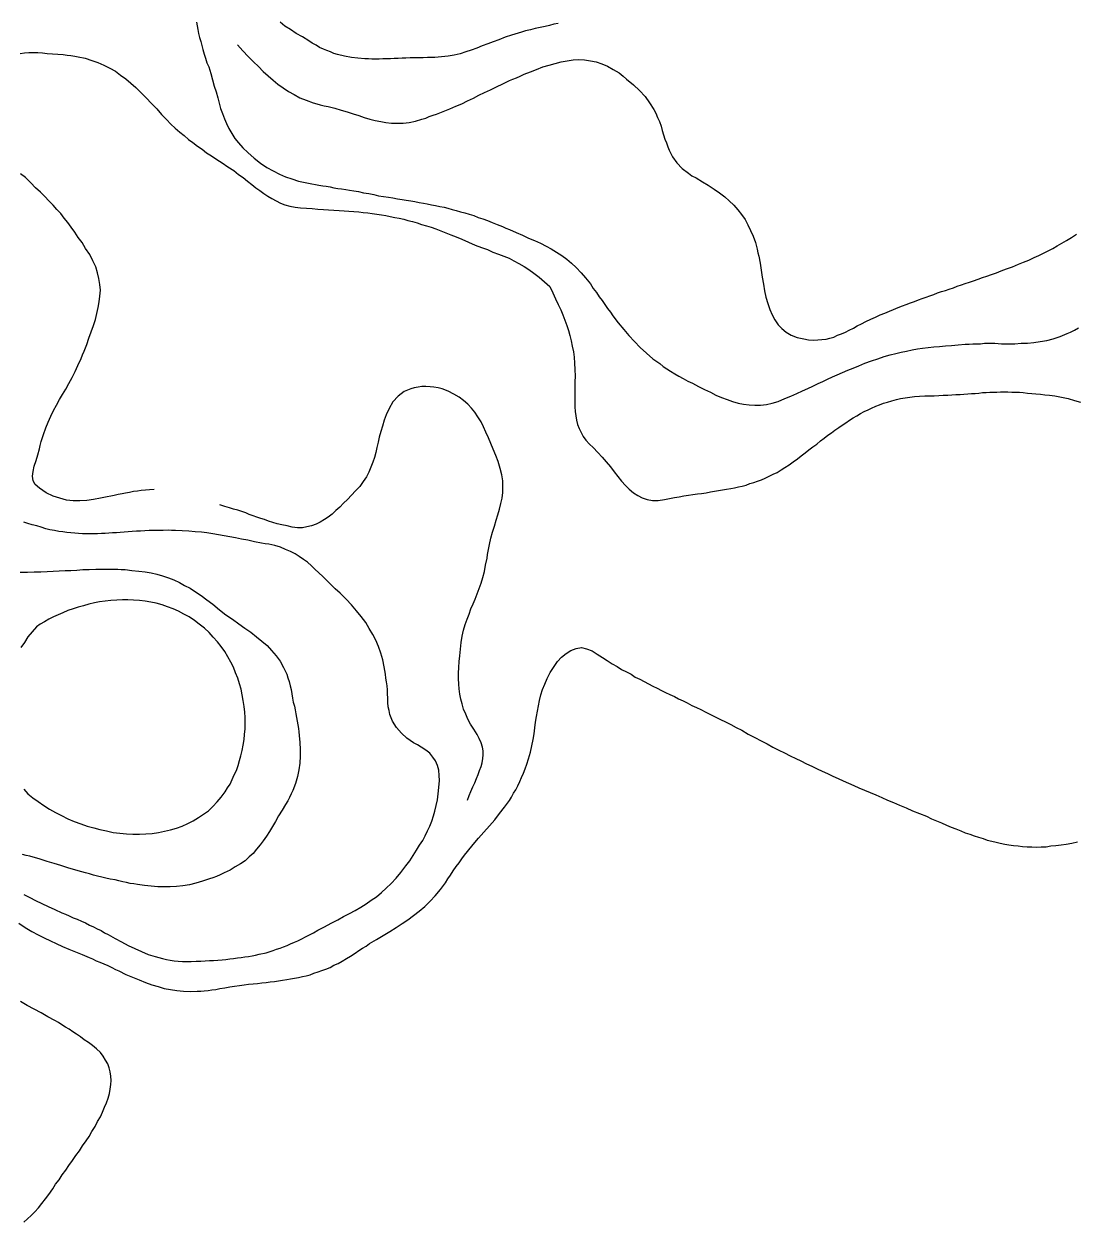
# Model space of a CAD drawing. Header units: inches. Extents: x 401374 to 405300, y 6332180 to 6336621.
# Drawn here: x 403478.2 to 403778.8, y 6335102.8 to 6335445.3 of the extents above; entities that cross this region are included whole.
import ezdxf

# ---------------------------------------------------------------- set-up
doc = ezdxf.new("R2010")
doc.units = ezdxf.units.IN
doc.header["$MEASUREMENT"] = 0

msp = doc.modelspace()

# ---------------------------------------------------------------- linework, layer by layer
for points in [[(403527.5, 6335445.8), (403527.7, 6335444.8), (403527.9, 6335443.7), (403528.1, 6335442.6), (403528.4, 6335441.4), (403528.7, 6335440.3), (403529, 6335439.1), (403529.3, 6335438), (403529.7, 6335436.7), (403530.1, 6335435.5), (403530.5, 6335434.2), (403531, 6335433), (403531.6, 6335431.1), (403532.1, 6335429.3), (403532.6, 6335427.5), (403533.1, 6335425.9), (403533.6, 6335424.2), (403534, 6335422.7), (403534.4, 6335421.1), (403534.9, 6335419.7), (403535.5, 6335418.2), (403536.1, 6335416.8), (403536.8, 6335415.4), (403537.6, 6335414), (403538.5, 6335412.6), (403539.5, 6335411.3), (403540.8, 6335409.9), (403542.2, 6335408.6), (403544, 6335406.9), (403545.8, 6335405.5), (403547.6, 6335404.3), (403549.4, 6335403.3), (403551.2, 6335402.4), (403553, 6335401.6), (403554.8, 6335401), (403556.7, 6335400.4), (403558.6, 6335400), (403560.5, 6335399.6), (403561.5, 6335399.4), (403562.5, 6335399.2), (403563.6, 6335399), (403564.6, 6335398.9), (403565.7, 6335398.7), (403566.8, 6335398.5), (403567.9, 6335398.3), (403569, 6335398.2), (403570.2, 6335398), (403571.3, 6335397.8), (403572.5, 6335397.6), (403573.8, 6335397.4), (403575.3, 6335397), (403576.8, 6335396.8), (403578.2, 6335396.5), (403579.6, 6335396.2), (403581, 6335396), (403582.4, 6335395.8), (403583.7, 6335395.6), (403585, 6335395.3), (403586.3, 6335395.1), (403587.5, 6335394.9), (403588.8, 6335394.7), (403590, 6335394.5), (403591.2, 6335394.3), (403592.4, 6335394.1), (403593.5, 6335393.9), (403594.7, 6335393.6), (403595.9, 6335393.4), (403597.1, 6335393.1), (403598.3, 6335392.9), (403599.4, 6335392.6), (403600.6, 6335392.3), (403601.8, 6335392), (403603, 6335391.6), (403604.3, 6335391.3), (403605.5, 6335390.9), (403606.8, 6335390.5), (403608.1, 6335390), (403609.4, 6335389.6), (403610.7, 6335389.1), (403612.1, 6335388.5), (403613.5, 6335388), (403615, 6335387.4), (403616, 6335386.9), (403617, 6335386.5), (403618.9, 6335385.7), (403620.8, 6335384.9), (403622.5, 6335384.1), (403624.2, 6335383.4), (403625.9, 6335382.6), (403627.5, 6335381.8), (403629, 6335381), (403630.5, 6335380.1), (403632, 6335379.1), (403633.4, 6335378.1), (403634.8, 6335376.9), (403636.1, 6335375.7), (403637.5, 6335374.2), (403638.8, 6335372.7), (403640.2, 6335371), (403641, 6335369.7), (403641.9, 6335368.5), (403642.7, 6335367.3), (403643.5, 6335366.2), (403644.3, 6335365.1), (403645.1, 6335364), (403645.9, 6335362.9), (403646.6, 6335361.9), (403648.1, 6335359.9), (403649.7, 6335358), (403651.2, 6335356.2), (403652.8, 6335354.5), (403654.4, 6335352.8), (403656.2, 6335351.2), (403658, 6335349.6), (403660, 6335348.2), (403661, 6335347.4), (403662, 6335346.7), (403663.1, 6335346), (403664.3, 6335345.3), (403665.5, 6335344.6), (403666.7, 6335343.9), (403668, 6335343.2), (403669.4, 6335342.6), (403671.1, 6335341.7), (403672.8, 6335340.8), (403674.5, 6335340), (403676.1, 6335339.2), (403677.7, 6335338.5), (403679.3, 6335337.9), (403680.8, 6335337.4), (403682.4, 6335336.9), (403684, 6335336.6), (403685.6, 6335336.4), (403687.2, 6335336.3), (403688.8, 6335336.3), (403690.5, 6335336.5), (403692.2, 6335336.9), (403693.9, 6335337.4), (403695.8, 6335338.2), (403697.5, 6335338.9), (403699.2, 6335339.7), (403700.8, 6335340.4), (403702.4, 6335341.1), (403703.8, 6335341.8), (403705.3, 6335342.5), (403706.7, 6335343.1), (403708, 6335343.8), (403709.4, 6335344.4), (403710.8, 6335345), (403712.3, 6335345.7), (403713.8, 6335346.3), (403715.3, 6335346.9), (403717, 6335347.6), (403718.7, 6335348.3), (403720.6, 6335349), (403722.4, 6335349.6), (403724.2, 6335350.2), (403725.9, 6335350.7), (403727.5, 6335351.1), (403729.1, 6335351.5), (403730.6, 6335351.8), (403732.2, 6335352.1), (403733.7, 6335352.4), (403735.2, 6335352.6), (403736.8, 6335352.8), (403738.4, 6335353), (403740, 6335353.1), (403741.7, 6335353.3), (403743.5, 6335353.4), (403745.4, 6335353.6), (403747.4, 6335353.8), (403748.5, 6335353.8), (403749.6, 6335353.9), (403750.7, 6335353.9), (403751.8, 6335353.9), (403752.9, 6335354), (403753.9, 6335354), (403754.9, 6335354), (403755.9, 6335354), (403757.8, 6335353.9), (403759.7, 6335353.9), (403761.6, 6335353.9), (403763.4, 6335354), (403765.2, 6335354), (403767, 6335354.2), (403768.8, 6335354.5), (403770.7, 6335354.8), (403772.5, 6335355.3), (403774.5, 6335356), (403776.5, 6335356.8), (403777.5, 6335357.2), (403778.6, 6335357.8), (403779.8, 6335358.4)], [(403631, 6335445.4), (403629.7, 6335445.2), (403628.5, 6335444.9), (403627.2, 6335444.6), (403625.8, 6335444.3), (403624.4, 6335444), (403623, 6335443.6), (403621.6, 6335443.3), (403620.5, 6335443), (403619.5, 6335442.7), (403617.6, 6335442.1), (403615.8, 6335441.5), (403614, 6335440.8), (403612.4, 6335440.2), (403610.8, 6335439.6), (403609.2, 6335439), (403607.7, 6335438.4), (403606.1, 6335437.8), (403604.5, 6335437.3), (403602.9, 6335436.8), (403601.2, 6335436.4), (403599.5, 6335436.1), (403597.6, 6335435.9), (403595.7, 6335435.7), (403594.6, 6335435.7), (403593.6, 6335435.7), (403592.3, 6335435.6), (403591, 6335435.6), (403589.8, 6335435.6), (403588.6, 6335435.6), (403587.4, 6335435.5), (403586.3, 6335435.5), (403585.2, 6335435.4), (403584, 6335435.4), (403583, 6335435.3), (403581.9, 6335435.3), (403580.8, 6335435.3), (403579.8, 6335435.2), (403578.8, 6335435.2), (403577.7, 6335435.2), (403576.7, 6335435.3), (403575.7, 6335435.3), (403573.7, 6335435.5), (403571.8, 6335435.7), (403569.8, 6335436.1), (403567.8, 6335436.6), (403566.8, 6335436.9), (403565.8, 6335437.3), (403564.8, 6335437.7), (403563.8, 6335438.1), (403562.7, 6335438.6), (403561.7, 6335439.2), (403560.6, 6335439.8), (403559.6, 6335440.5), (403557.8, 6335441.6), (403556, 6335442.6), (403554.4, 6335443.7), (403552.8, 6335444.7), (403551.4, 6335445.8)], [(403539.2, 6335439.3), (403540.8, 6335437.6), (403542.3, 6335436), (403543.8, 6335434.5), (403545.2, 6335433.1), (403546.6, 6335431.7), (403548, 6335430.5), (403549.4, 6335429.2), (403550.8, 6335428.1), (403552.3, 6335427), (403553.8, 6335426), (403555.4, 6335425.1), (403557.1, 6335424.2), (403558.9, 6335423.5), (403560.9, 6335422.8), (403561.9, 6335422.5), (403562.9, 6335422.2), (403564, 6335421.9), (403565.2, 6335421.7), (403567.1, 6335421.2), (403568.9, 6335420.7), (403570.6, 6335420.2), (403572.3, 6335419.6), (403573.9, 6335419.1), (403575.5, 6335418.6), (403577.1, 6335418.1), (403578.6, 6335417.7), (403580.2, 6335417.4), (403581.7, 6335417.1), (403583.3, 6335416.9), (403584.9, 6335416.9), (403586.6, 6335416.9), (403588.3, 6335417.1), (403590.1, 6335417.5), (403592, 6335418.1), (403593.1, 6335418.4), (403594.1, 6335418.8), (403595.2, 6335419.2), (403596.2, 6335419.5), (403598.1, 6335420.3), (403600, 6335421), (403601.7, 6335421.8), (403603.4, 6335422.5), (403605, 6335423.3), (403606.7, 6335424.1), (403608.3, 6335424.9), (403609.9, 6335425.7), (403611.6, 6335426.5), (403613.3, 6335427.3), (403615.1, 6335428.2), (403617, 6335429.1), (403618, 6335429.5), (403619, 6335429.9), (403620.1, 6335430.4), (403621.2, 6335430.9), (403623, 6335431.6), (403624.8, 6335432.3), (403626.6, 6335433), (403628.4, 6335433.5), (403630.1, 6335434), (403631.8, 6335434.5), (403633.5, 6335434.8), (403635.2, 6335435), (403636.9, 6335435.1), (403638.5, 6335435), (403640.2, 6335434.8), (403641.8, 6335434.5), (403643.4, 6335433.9), (403645.1, 6335433.2), (403646.7, 6335432.3), (403648.4, 6335431.3), (403649.5, 6335430.4), (403650.5, 6335429.5), (403652.5, 6335427.9), (403654.2, 6335426.3), (403655.8, 6335424.6), (403657.1, 6335422.8), (403658.3, 6335420.8), (403658.9, 6335419.8), (403659.4, 6335418.6), (403659.9, 6335417.4), (403660.4, 6335416.1), (403660.7, 6335414.8), (403661.1, 6335413.6), (403661.5, 6335412.4), (403661.9, 6335411.3), (403662.3, 6335410.2), (403662.7, 6335409.2), (403663.7, 6335407.3), (403664.9, 6335405.6), (403666.4, 6335404), (403668.2, 6335402.6), (403669.2, 6335401.9), (403670.4, 6335401.3), (403672.2, 6335400.2), (403673.9, 6335399.2), (403675.6, 6335398.1), (403677.1, 6335397), (403678.6, 6335395.9), (403679.9, 6335394.7), (403681.2, 6335393.5), (403682.3, 6335392.2), (403683.4, 6335390.8), (403684.4, 6335389.4), (403685.2, 6335387.9), (403686, 6335386.3), (403686.7, 6335384.6), (403687.4, 6335382.8), (403687.9, 6335380.9), (403688.1, 6335379.9), (403688.4, 6335378.9), (403688.7, 6335376.9), (403689, 6335374.9), (403689.3, 6335372.9), (403689.7, 6335370.9), (403690, 6335369), (403690.4, 6335367.2), (403690.9, 6335365.4), (403691.5, 6335363.7), (403692.2, 6335362.1), (403692.9, 6335360.7), (403693.9, 6335359.3), (403694.9, 6335358.2), (403696.2, 6335357.2), (403697.6, 6335356.3), (403699.3, 6335355.7), (403701.2, 6335355.3), (403702.6, 6335355), (403703.9, 6335354.9), (403705.2, 6335355), (403706.4, 6335355.1), (403707.6, 6335355.2), (403708.7, 6335355.5), (403709.8, 6335355.8), (403710.9, 6335356.3), (403712, 6335356.7), (403713.1, 6335357.2), (403714.2, 6335357.8), (403715.4, 6335358.3), (403716.5, 6335359), (403717.7, 6335359.6), (403719, 6335360.2), (403720.4, 6335360.9), (403721.7, 6335361.5), (403723.1, 6335362.1), (403724.4, 6335362.6), (403725.7, 6335363.2), (403726.9, 6335363.7), (403728.2, 6335364.2), (403729.4, 6335364.7), (403730.5, 6335365.1), (403731.7, 6335365.6), (403732.9, 6335366), (403734, 6335366.4), (403735.1, 6335366.8), (403736.2, 6335367.2), (403737.3, 6335367.6), (403738.4, 6335368), (403739.5, 6335368.4), (403740.6, 6335368.8), (403741.7, 6335369.1), (403742.8, 6335369.5), (403744, 6335369.9), (403745.1, 6335370.3), (403746.3, 6335370.7), (403747.4, 6335371.1), (403748.6, 6335371.5), (403749.8, 6335371.9), (403751.1, 6335372.3), (403752.3, 6335372.8), (403753.6, 6335373.2), (403754.9, 6335373.7), (403756.3, 6335374.2), (403757.7, 6335374.7), (403759.2, 6335375.3), (403760.9, 6335375.9), (403762.6, 6335376.6), (403764.1, 6335377.2), (403765.6, 6335377.8), (403767.1, 6335378.5), (403768.4, 6335379.1), (403769.8, 6335379.8), (403771.1, 6335380.4), (403772.4, 6335381.1), (403773.7, 6335381.9), (403775, 6335382.6), (403776.4, 6335383.4), (403777.8, 6335384.3), (403779.2, 6335385.2)], [(403477.1, 6335436.9), (403478.3, 6335437), (403479.5, 6335437.1), (403480.8, 6335437.1), (403482.1, 6335437.1), (403483.5, 6335437), (403484.8, 6335436.9), (403486.3, 6335436.8), (403487.8, 6335436.7), (403489.4, 6335436.6), (403490.5, 6335436.4), (403491.6, 6335436.3), (403492.7, 6335436.1), (403493.7, 6335435.9), (403495.7, 6335435.5), (403497.6, 6335434.9), (403499.3, 6335434.3), (403501, 6335433.5), (403502.7, 6335432.7), (403504.3, 6335431.8), (403505.8, 6335430.7), (403507.3, 6335429.6), (403508.7, 6335428.4), (403510.2, 6335427.1), (403511.6, 6335425.7), (403513.1, 6335424.2), (403514.6, 6335422.6), (403516.2, 6335421), (403517.5, 6335419.4), (403518.9, 6335418), (403520.2, 6335416.7), (403521.4, 6335415.5), (403522.7, 6335414.4), (403524, 6335413.4), (403525.2, 6335412.3), (403526.5, 6335411.4), (403527.8, 6335410.4), (403529.1, 6335409.5), (403530.4, 6335408.5), (403531.8, 6335407.6), (403533.3, 6335406.6), (403534.8, 6335405.6), (403536.5, 6335404.5), (403538.2, 6335403.4), (403539.5, 6335402.3), (403540.9, 6335401.4), (403542.1, 6335400.4), (403543.3, 6335399.4), (403544.5, 6335398.5), (403545.6, 6335397.7), (403546.8, 6335396.8), (403547.9, 6335396.1), (403549.1, 6335395.4), (403550.3, 6335394.7), (403551.5, 6335394.1), (403552.8, 6335393.6), (403554.2, 6335393.2), (403555.7, 6335392.9), (403557.3, 6335392.7), (403559, 6335392.6), (403560.6, 6335392.5), (403562.2, 6335392.4), (403563.8, 6335392.3), (403565.3, 6335392.2), (403566.8, 6335392.1), (403568.3, 6335392), (403569.7, 6335391.9), (403571.1, 6335391.8), (403572.5, 6335391.7), (403573.9, 6335391.6), (403575.2, 6335391.4), (403576.5, 6335391.3), (403577.8, 6335391.1), (403579.1, 6335390.9), (403580.4, 6335390.7), (403581.7, 6335390.5), (403582.9, 6335390.3), (403584.2, 6335390), (403585.5, 6335389.8), (403586.8, 6335389.5), (403588, 6335389.1), (403589.3, 6335388.8), (403590.6, 6335388.4), (403591.9, 6335388), (403593.3, 6335387.6), (403594.6, 6335387.2), (403596, 6335386.7), (403597.4, 6335386.2), (403598.8, 6335385.6), (403600.3, 6335385), (403601.8, 6335384.4), (403603.4, 6335383.8), (403605.3, 6335382.9), (403607.2, 6335382.1), (403609, 6335381.4), (403610.7, 6335380.8), (403612.3, 6335380.1), (403613.9, 6335379.5), (403615.4, 6335378.9), (403616.9, 6335378.3), (403618.3, 6335377.6), (403619.7, 6335376.8), (403621.2, 6335376), (403622.6, 6335375.1), (403624, 6335374.1), (403625.5, 6335372.9), (403627, 6335371.6), (403628.6, 6335370.2)], [(403515.4, 6335312.2), (403514.1, 6335312.1), (403512.9, 6335312), (403511.7, 6335311.9), (403510.6, 6335311.7), (403509.5, 6335311.6), (403508.3, 6335311.4), (403507.2, 6335311.2), (403506.2, 6335311), (403505.1, 6335310.8), (403504, 6335310.5), (403503, 6335310.3), (403502, 6335310.1), (403501, 6335309.9), (403500, 6335309.7), (403498, 6335309.4), (403496.1, 6335309.1), (403494.1, 6335309), (403492.2, 6335309), (403490.3, 6335309.2), (403488.4, 6335309.7), (403486.5, 6335310.3), (403484.5, 6335311.3), (403482.6, 6335312.6), (403481.4, 6335313.6), (403480.8, 6335314.7), (403480.6, 6335316), (403480.8, 6335317.4), (403481.1, 6335318.9), (403481.6, 6335320.5), (403482.1, 6335322.1), (403482.6, 6335323.8), (403482.8, 6335324.8), (403483.1, 6335325.9), (403483.7, 6335327.9), (403484.4, 6335329.8), (403485.1, 6335331.5), (403485.8, 6335333.2), (403486.6, 6335334.8), (403487.5, 6335336.3), (403488.3, 6335337.9), (403489.2, 6335339.4), (403490.1, 6335340.9), (403491, 6335342.5), (403491.9, 6335344.2), (403492.8, 6335345.9), (403493.6, 6335347.7), (403494.5, 6335349.7), (403494.9, 6335350.7), (403495.4, 6335351.8), (403496.1, 6335353.7), (403496.7, 6335355.5), (403497.4, 6335357.3), (403498, 6335359.1), (403498.6, 6335360.8), (403499, 6335362.5), (403499.4, 6335364.2), (403499.7, 6335365.9), (403499.9, 6335367.5), (403500, 6335369.2), (403499.9, 6335370.8), (403499.6, 6335372.5), (403499.2, 6335374.2), (403498.7, 6335375.9), (403497.9, 6335377.6), (403497, 6335379.4), (403495.8, 6335381.1), (403494.8, 6335382.8), (403493.7, 6335384.3), (403492.7, 6335385.8), (403491.7, 6335387.2), (403490.7, 6335388.5), (403489.7, 6335389.8), (403488.7, 6335391.1), (403487.6, 6335392.3), (403486.5, 6335393.5), (403485.3, 6335394.7), (403484.1, 6335396), (403482.9, 6335397.2), (403481.5, 6335398.5), (403480.1, 6335399.9), (403478.6, 6335401.4), (403477.2, 6335402.5)], [(403628.6, 6335370.2), (403629.4, 6335368.4), (403630.2, 6335366.7), (403631, 6335365.1), (403631.7, 6335363.6), (403632.3, 6335362.1), (403632.9, 6335360.6), (403633.4, 6335359.1), (403633.9, 6335357.7), (403634.3, 6335356.2), (403634.7, 6335354.7), (403635, 6335353.2), (403635.3, 6335351.6), (403635.5, 6335350), (403635.6, 6335348.3), (403635.7, 6335346.5), (403635.8, 6335344.6), (403635.7, 6335343), (403635.7, 6335341.5), (403635.7, 6335340), (403635.7, 6335338.6), (403635.7, 6335337.2), (403635.7, 6335335.8), (403635.8, 6335334.5), (403636, 6335333.3), (403636.2, 6335332), (403636.5, 6335330.8), (403637, 6335329.7), (403637.5, 6335328.5), (403638.1, 6335327.4), (403638.9, 6335326.3), (403639.9, 6335325.2), (403641, 6335324.2), (403642.3, 6335322.8), (403643.5, 6335321.5), (403644.7, 6335320.1), (403645.9, 6335318.7), (403647, 6335317.3), (403648, 6335315.9), (403649.1, 6335314.6), (403650.2, 6335313.4), (403651.3, 6335312.3), (403652.5, 6335311.3), (403653.7, 6335310.5), (403655, 6335309.8), (403656.4, 6335309.4), (403657.9, 6335309.1), (403659.6, 6335309.1), (403661.4, 6335309.4), (403662.8, 6335309.6), (403664.2, 6335309.9), (403665.6, 6335310.1), (403666.9, 6335310.4), (403668.2, 6335310.6), (403669.5, 6335310.8), (403670.8, 6335311), (403672, 6335311.1), (403673.3, 6335311.3), (403674.5, 6335311.5), (403675.7, 6335311.7), (403676.8, 6335311.9), (403678, 6335312.1), (403679.1, 6335312.3), (403680.3, 6335312.5), (403681.4, 6335312.7), (403682.5, 6335313), (403683.6, 6335313.2), (403684.7, 6335313.5), (403685.8, 6335313.9), (403686.9, 6335314.2), (403688, 6335314.6), (403689.1, 6335315), (403690.2, 6335315.5), (403691.3, 6335316), (403692.5, 6335316.6), (403693.6, 6335317.1), (403694.7, 6335317.8), (403695.8, 6335318.5), (403697, 6335319.3), (403698.2, 6335320.1), (403699.4, 6335321), (403700.5, 6335321.8), (403701.6, 6335322.7), (403702.7, 6335323.6), (403703.8, 6335324.4), (403704.9, 6335325.2), (403706, 6335326.1), (403707, 6335326.9), (403708.1, 6335327.7), (403709.1, 6335328.4), (403710.1, 6335329.2), (403711.2, 6335329.9), (403712.2, 6335330.6), (403713.2, 6335331.3), (403714.3, 6335332), (403715.3, 6335332.7), (403716.4, 6335333.3), (403717.4, 6335333.9), (403718.5, 6335334.5), (403719.6, 6335335), (403720.6, 6335335.5), (403721.8, 6335336), (403722.9, 6335336.4), (403724, 6335336.9), (403725.2, 6335337.2), (403726.4, 6335337.6), (403727.7, 6335337.9), (403728.9, 6335338.2), (403730.2, 6335338.4), (403731.5, 6335338.6), (403732.9, 6335338.8), (403734.3, 6335338.9), (403735.8, 6335339), (403737.2, 6335339), (403738.5, 6335339), (403739.8, 6335339.1), (403741.1, 6335339.2), (403742.4, 6335339.2), (403743.6, 6335339.3), (403744.7, 6335339.4), (403745.9, 6335339.4), (403747, 6335339.5), (403748.1, 6335339.6), (403749.2, 6335339.7), (403750.2, 6335339.7), (403751.3, 6335339.8), (403752.3, 6335339.9), (403753.4, 6335339.9), (403754.4, 6335340), (403755.4, 6335340), (403756.4, 6335340), (403757.5, 6335340.1), (403758.5, 6335340.1), (403759.6, 6335340.1), (403760.7, 6335340), (403761.8, 6335340), (403762.9, 6335340), (403764, 6335339.9), (403765.2, 6335339.8), (403766.4, 6335339.7), (403767.6, 6335339.6), (403768.9, 6335339.5), (403770.2, 6335339.3), (403771.5, 6335339.2), (403773, 6335339), (403774.9, 6335338.6), (403776.8, 6335338.2), (403778.6, 6335337.7), (403780.4, 6335337.2)], [(403605, 6335223.4), (403605.5, 6335224.7), (403606, 6335225.9), (403606.5, 6335227.2), (403607.1, 6335228.4), (403607.6, 6335229.6), (403608.1, 6335230.7), (403608.5, 6335231.9), (403608.9, 6335233), (403609.2, 6335234.1), (403609.4, 6335235.3), (403609.5, 6335236.4), (403609.5, 6335237.5), (403609.3, 6335238.6), (403608.9, 6335239.8), (403608.4, 6335241), (403607.8, 6335242.2), (403606.8, 6335243.7), (403605.9, 6335245.1), (403605.1, 6335246.6), (403604.5, 6335248), (403603.9, 6335249.4), (403603.5, 6335250.9), (403603.1, 6335252.3), (403602.8, 6335253.7), (403602.6, 6335255.2), (403602.5, 6335256.6), (403602.4, 6335258.2), (403602.4, 6335259.7), (403602.5, 6335261.3), (403602.6, 6335263), (403602.8, 6335264.7), (403603, 6335266.6), (403603.2, 6335268.5), (403603.5, 6335270.3), (403603.9, 6335272), (403604.4, 6335273.6), (403604.9, 6335275.1), (403605.5, 6335276.6), (403606, 6335278.1), (403606.6, 6335279.5), (403607.2, 6335280.9), (403607.8, 6335282.4), (403608.4, 6335283.9), (403608.9, 6335285.4), (403609.4, 6335287.1), (403609.9, 6335288.8), (403610.2, 6335290.6), (403610.6, 6335292.6), (403610.7, 6335293.6), (403610.9, 6335294.6), (403611.3, 6335296.5), (403611.7, 6335298.3), (403612.2, 6335300), (403612.7, 6335301.7), (403613.2, 6335303.4), (403613.7, 6335305), (403614.2, 6335306.6), (403614.6, 6335308.2), (403614.9, 6335309.7), (403615.1, 6335311.4), (403615.1, 6335313), (403615.1, 6335314.7), (403614.8, 6335316.4), (403614.4, 6335318.2), (403613.8, 6335320.2), (403613.1, 6335321.9), (403612.4, 6335323.7), (403611.7, 6335325.4), (403611, 6335327), (403610.3, 6335328.6), (403609.6, 6335330.1), (403608.9, 6335331.6), (403608, 6335333), (403607.1, 6335334.3), (403606.2, 6335335.5), (403605.1, 6335336.6), (403603.9, 6335337.7), (403602.6, 6335338.6), (403601.1, 6335339.5), (403599.5, 6335340.3), (403597.8, 6335341), (403596.6, 6335341.3), (403595.4, 6335341.5), (403594.3, 6335341.6), (403593.1, 6335341.7), (403592, 6335341.7), (403590.9, 6335341.5), (403589.8, 6335341.3), (403588.8, 6335341), (403586.9, 6335340.2), (403585.2, 6335338.9), (403583.7, 6335337.3), (403582.6, 6335335.4), (403581.8, 6335333.6), (403581.2, 6335332), (403580.7, 6335330.3), (403580.2, 6335328.8), (403579.8, 6335327.2), (403579.5, 6335325.7), (403579.1, 6335324.2), (403578.8, 6335322.8), (403578.4, 6335321.4), (403577.9, 6335320), (403577.4, 6335318.6), (403576.8, 6335317.2), (403576.1, 6335315.8), (403575.2, 6335314.5), (403574.2, 6335313.1), (403573, 6335311.8), (403571.8, 6335310.6), (403570.7, 6335309.4), (403569.6, 6335308.3), (403568.5, 6335307.2), (403567.4, 6335306.2), (403566.3, 6335305.2), (403565.2, 6335304.3), (403564.1, 6335303.6), (403562.9, 6335302.9), (403561.7, 6335302.3), (403560.4, 6335301.8), (403559.1, 6335301.5), (403557.8, 6335301.3), (403556.4, 6335301.3), (403554.9, 6335301.4), (403553.4, 6335301.8), (403551.9, 6335302.1), (403550.6, 6335302.4), (403549.3, 6335302.8), (403548.1, 6335303.2), (403547, 6335303.6), (403545.9, 6335303.9), (403544.8, 6335304.3), (403543.7, 6335304.7), (403542.6, 6335305.1), (403541.6, 6335305.5), (403540.5, 6335305.9), (403539.3, 6335306.3), (403538.1, 6335306.6), (403536.9, 6335307), (403535.6, 6335307.4), (403534.2, 6335307.8)], [(403478.1, 6335196.4), (403479.8, 6335195.6), (403481.5, 6335194.7), (403483.3, 6335193.9), (403485.1, 6335193), (403487, 6335192.1), (403489, 6335191.2), (403490, 6335190.8), (403491.1, 6335190.3), (403492.2, 6335189.8), (403493.4, 6335189.4), (403494.6, 6335188.8), (403495.8, 6335188.3), (403496.9, 6335187.7), (403498, 6335187.2), (403499.1, 6335186.6), (403500.2, 6335186.1), (403501.2, 6335185.5), (403502.2, 6335185), (403504.2, 6335183.9), (403506.1, 6335182.9), (403508, 6335181.9), (403509.9, 6335181), (403511.8, 6335180.1), (403513.7, 6335179.3), (403515.7, 6335178.7), (403516.7, 6335178.4), (403517.8, 6335178.1), (403518.9, 6335177.9), (403520, 6335177.7), (403521.1, 6335177.5), (403522.3, 6335177.4), (403523.5, 6335177.3), (403524.7, 6335177.3), (403526, 6335177.3), (403527.4, 6335177.4), (403528.7, 6335177.4), (403530, 6335177.5), (403531.2, 6335177.6), (403532.4, 6335177.6), (403533.6, 6335177.7), (403534.8, 6335177.8), (403535.9, 6335177.9), (403537, 6335178), (403538.1, 6335178.1), (403539.2, 6335178.3), (403540.3, 6335178.4), (403541.3, 6335178.6), (403542.4, 6335178.7), (403543.4, 6335178.9), (403544.4, 6335179.1), (403545.4, 6335179.4), (403547.4, 6335179.8), (403549.4, 6335180.4), (403550.4, 6335180.8), (403551.4, 6335181.1), (403552.4, 6335181.5), (403553.4, 6335181.9), (403554.4, 6335182.3), (403555.5, 6335182.8), (403556.5, 6335183.2), (403557.6, 6335183.8), (403558.7, 6335184.3), (403559.8, 6335184.9), (403561, 6335185.5), (403562.2, 6335186.2), (403564.1, 6335187.2), (403566, 6335188.2), (403567.9, 6335189.2), (403569.6, 6335190.1), (403571.3, 6335191), (403572.9, 6335191.9), (403574.5, 6335192.8), (403576, 6335193.8), (403577.5, 6335194.8), (403579, 6335195.8), (403580.4, 6335197), (403581.8, 6335198.2), (403583.2, 6335199.6), (403584.6, 6335201.1), (403586, 6335202.7), (403587.4, 6335204.6), (403588.5, 6335206.1), (403589.5, 6335207.6), (403590.4, 6335209.1), (403591.3, 6335210.5), (403592.2, 6335211.9), (403592.9, 6335213.2), (403593.6, 6335214.6), (403594.2, 6335216), (403594.8, 6335217.4), (403595.3, 6335218.9), (403595.7, 6335220.3), (403596.1, 6335221.9), (403596.4, 6335223.5), (403596.6, 6335225.2), (403596.8, 6335227), (403597, 6335229), (403596.9, 6335230.5), (403596.8, 6335232), (403596.4, 6335233.3), (403595.9, 6335234.6), (403595.1, 6335235.7), (403594.2, 6335236.8), (403593.1, 6335237.7), (403591.8, 6335238.6), (403590.7, 6335239.2), (403589.6, 6335239.8), (403587.7, 6335241.1), (403586.1, 6335242.6), (403584.7, 6335244.2), (403583.6, 6335246), (403582.8, 6335247.9), (403582.6, 6335249), (403582.3, 6335250.1), (403582.2, 6335251.3), (403582.2, 6335252.6), (403582.1, 6335253.8), (403582.1, 6335254.9), (403582, 6335256.1), (403581.9, 6335257.2), (403581.7, 6335258.3), (403581.6, 6335259.4), (403581.4, 6335260.5), (403581.2, 6335261.5), (403580.8, 6335263.5), (403580.2, 6335265.4), (403579.6, 6335267.3), (403578.8, 6335269.1), (403577.9, 6335270.8), (403576.9, 6335272.5), (403575.9, 6335274.2), (403574.6, 6335275.9), (403573.3, 6335277.5), (403571.8, 6335279.2), (403570.3, 6335280.9), (403568.6, 6335282.6), (403567.2, 6335283.8), (403566, 6335285), (403564.8, 6335286.2), (403563.6, 6335287.3), (403562.5, 6335288.4), (403561.4, 6335289.4), (403560.4, 6335290.4), (403559.3, 6335291.4), (403558.1, 6335292.2), (403556.9, 6335293.1), (403555.7, 6335293.8), (403554.4, 6335294.5), (403553, 6335295.1), (403551.5, 6335295.7), (403549.9, 6335296.2), (403548.2, 6335296.6), (403547.1, 6335296.7), (403546.1, 6335296.9), (403544.1, 6335297.3), (403542.2, 6335297.7), (403540.4, 6335298), (403538.7, 6335298.4), (403537, 6335298.7), (403535.4, 6335299), (403533.8, 6335299.3), (403532.2, 6335299.5), (403530.5, 6335299.8), (403528.9, 6335300), (403527.1, 6335300.1), (403525.3, 6335300.3), (403523.4, 6335300.4), (403521.5, 6335300.5), (403520.4, 6335300.5), (403519.4, 6335300.6), (403518, 6335300.5), (403516.6, 6335300.5), (403515.3, 6335300.5), (403514, 6335300.5), (403512.7, 6335300.4), (403511.5, 6335300.3), (403510.3, 6335300.3), (403509.1, 6335300.2), (403508, 6335300.1), (403506.8, 6335300), (403505.7, 6335299.9), (403504.6, 6335299.8), (403503.5, 6335299.8), (403502.4, 6335299.7), (403501.4, 6335299.6), (403500.3, 6335299.6), (403499.2, 6335299.5), (403498.1, 6335299.5), (403497.1, 6335299.5), (403496, 6335299.5), (403494.9, 6335299.5), (403493.8, 6335299.6), (403492.7, 6335299.7), (403491.6, 6335299.8), (403490.4, 6335299.9), (403489.3, 6335300.1), (403488.1, 6335300.2), (403486.9, 6335300.5), (403485.6, 6335300.7), (403484.4, 6335301), (403483.1, 6335301.4), (403481.8, 6335301.8), (403480.5, 6335302.1), (403479.3, 6335302.5), (403478.1, 6335302.9)], [(403477.1, 6335288.6), (403478.2, 6335288.6), (403479.2, 6335288.6), (403481.1, 6335288.7), (403483, 6335288.7), (403484.8, 6335288.8), (403486.5, 6335288.9), (403488.2, 6335289), (403489.9, 6335289.1), (403491.6, 6335289.1), (403493.3, 6335289.2), (403495, 6335289.3), (403496.8, 6335289.3), (403498.7, 6335289.4), (403500.7, 6335289.4), (403501.7, 6335289.4), (403502.8, 6335289.4), (403503.8, 6335289.4), (403505, 6335289.4), (403506, 6335289.3), (403507.1, 6335289.3), (403509, 6335289.1), (403511, 6335288.9), (403512.8, 6335288.7), (403514.5, 6335288.4), (403516.2, 6335288), (403517.8, 6335287.5), (403519.5, 6335287), (403521, 6335286.4), (403522.6, 6335285.6), (403524.1, 6335284.8), (403525.7, 6335284), (403527.2, 6335283), (403528.8, 6335281.9), (403530.5, 6335280.7), (403532.2, 6335279.4), (403534.1, 6335277.8), (403535.9, 6335276.4), (403537.8, 6335275.1), (403539.6, 6335273.8), (403541.3, 6335272.6), (403543, 6335271.4), (403544.7, 6335270.1), (403546.2, 6335268.9), (403547.7, 6335267.6), (403549, 6335266.2), (403550.3, 6335264.7), (403551.4, 6335263.1), (403552.4, 6335261.3), (403553.3, 6335259.4), (403553.6, 6335258.4), (403554, 6335257.3), (403554.3, 6335256.1), (403554.6, 6335255), (403554.8, 6335253.8), (403555, 6335252.6), (403555.2, 6335251.4), (403555.5, 6335250.3), (403555.7, 6335249.2), (403555.9, 6335248.1), (403556.1, 6335247), (403556.3, 6335246), (403556.5, 6335244.9), (403556.7, 6335243.9), (403556.8, 6335242.9), (403556.9, 6335241.9), (403557.1, 6335239.9), (403557.2, 6335237.9), (403557.2, 6335236), (403557.1, 6335234), (403556.8, 6335232.1), (403556.4, 6335230.2), (403555.8, 6335228.2), (403555.1, 6335226.2), (403554.6, 6335225.2), (403554.1, 6335224.2), (403553.6, 6335223.2), (403553, 6335222.2), (403552, 6335220.5), (403551, 6335218.9), (403550.1, 6335217.3), (403549.2, 6335215.9), (403548.4, 6335214.4), (403547.5, 6335213.1), (403546.6, 6335211.8), (403545.7, 6335210.6), (403544.7, 6335209.4), (403543.7, 6335208.2), (403542.6, 6335207.2), (403541.4, 6335206.1), (403540.1, 6335205.2), (403538.6, 6335204.3), (403537.1, 6335203.4), (403535.4, 6335202.6), (403534.3, 6335202.1), (403533.2, 6335201.6), (403532.2, 6335201.2), (403531.2, 6335200.9), (403529.2, 6335200.2), (403527.3, 6335199.7), (403525.5, 6335199.2), (403523.6, 6335198.9), (403521.8, 6335198.7), (403520, 6335198.6), (403518.2, 6335198.6), (403516.4, 6335198.6), (403514.5, 6335198.8), (403512.6, 6335199), (403510.6, 6335199.3), (403509.6, 6335199.5), (403508.5, 6335199.6), (403507.5, 6335199.9), (403506.4, 6335200.1), (403505.3, 6335200.3), (403504.2, 6335200.6), (403502.8, 6335200.8), (403501.6, 6335201.1), (403500.4, 6335201.4), (403499.2, 6335201.7), (403498, 6335202), (403496.9, 6335202.3), (403495.8, 6335202.6), (403494.7, 6335202.9), (403493.7, 6335203.2), (403492.7, 6335203.5), (403491.7, 6335203.8), (403490.7, 6335204.1), (403488.7, 6335204.7), (403486.8, 6335205.3), (403484.8, 6335205.9), (403482.8, 6335206.5), (403481.8, 6335206.8), (403480.8, 6335207.1), (403479.8, 6335207.4), (403478.8, 6335207.6), (403477.7, 6335207.9)], [(403478.1, 6335226.5), (403479.3, 6335225.2), (403480.7, 6335224.1), (403482.2, 6335223), (403483.8, 6335221.9), (403485.5, 6335220.8), (403487.2, 6335219.9), (403488.9, 6335219), (403490.7, 6335218.1), (403492.5, 6335217.3), (403494.4, 6335216.6), (403496.2, 6335216), (403498.1, 6335215.5), (403499.9, 6335215), (403501.8, 6335214.6), (403503.7, 6335214.2), (403505.6, 6335214), (403507.5, 6335213.8), (403509.3, 6335213.7), (403511.2, 6335213.7), (403513, 6335213.8), (403514.8, 6335213.9), (403516.6, 6335214.2), (403518.4, 6335214.5), (403520.1, 6335214.9), (403521.8, 6335215.4), (403523.4, 6335216), (403525, 6335216.7), (403526.6, 6335217.5), (403528.1, 6335218.4), (403529.5, 6335219.4), (403530.9, 6335220.4), (403532.2, 6335221.6), (403533.4, 6335222.9), (403534.6, 6335224.3), (403535.7, 6335225.8), (403536.4, 6335226.9), (403537.1, 6335228), (403537.7, 6335229.3), (403538.3, 6335230.6), (403538.9, 6335231.9), (403539.4, 6335233.3), (403539.8, 6335234.7), (403540.2, 6335236.1), (403540.6, 6335237.6), (403540.9, 6335239.1), (403541.1, 6335240.7), (403541.2, 6335242.2), (403541.4, 6335243.8), (403541.4, 6335245.4), (403541.4, 6335247), (403541.3, 6335248.6), (403541.1, 6335250.2), (403540.9, 6335251.9), (403540.6, 6335253.5), (403540.3, 6335255.1), (403539.8, 6335256.7), (403539.3, 6335258.3), (403538.7, 6335259.8), (403538.1, 6335261.4), (403537.3, 6335262.9), (403536.5, 6335264.4), (403535.6, 6335265.9), (403534.6, 6335267.3), (403533.5, 6335268.7), (403532.3, 6335270), (403531.1, 6335271.3), (403529.8, 6335272.6), (403528.3, 6335273.7), (403526.9, 6335274.8), (403525.4, 6335275.8), (403523.9, 6335276.6), (403522.4, 6335277.4), (403520.8, 6335278.1), (403519.2, 6335278.7), (403517.7, 6335279.2), (403516, 6335279.7), (403514.4, 6335280), (403512.8, 6335280.3), (403511.2, 6335280.5), (403509.5, 6335280.6), (403507.9, 6335280.7), (403506.3, 6335280.7), (403504.7, 6335280.6), (403503, 6335280.5), (403501.4, 6335280.3), (403499.8, 6335280.1), (403498.3, 6335279.8), (403496.7, 6335279.4), (403495.2, 6335279), (403493.7, 6335278.6), (403492.2, 6335278.1), (403490.7, 6335277.6), (403489.3, 6335277), (403487.9, 6335276.4), (403486.6, 6335275.8), (403485.3, 6335275.1), (403484, 6335274.4), (403482.8, 6335273.7), (403481.7, 6335273)], [(403481.7, 6335273), (403480.5, 6335271.5), (403479.3, 6335270.1), (403478.3, 6335268.5), (403477.3, 6335267)], [(403476.7, 6335188.2), (403478.5, 6335187), (403480.4, 6335185.9), (403482.2, 6335184.9), (403483.9, 6335184), (403485.7, 6335183.2), (403487.4, 6335182.4), (403489.2, 6335181.6), (403491, 6335180.8), (403492.9, 6335180), (403494.8, 6335179.3), (403496.8, 6335178.4), (403497.8, 6335178), (403498.8, 6335177.5), (403499.9, 6335177.1), (403501, 6335176.6), (403502.1, 6335176.1), (403503.3, 6335175.6), (403504.3, 6335175), (403505.3, 6335174.6), (403507.3, 6335173.6), (403509.2, 6335172.8), (403511.1, 6335172), (403512.9, 6335171.3), (403514.7, 6335170.6), (403516.5, 6335170.1), (403518.3, 6335169.6), (403520.1, 6335169.3), (403521.9, 6335169), (403523.8, 6335168.8), (403525.7, 6335168.7), (403527.7, 6335168.8), (403528.7, 6335168.8), (403529.7, 6335168.9), (403530.8, 6335169), (403531.9, 6335169.2), (403533, 6335169.3), (403534.2, 6335169.6), (403535.6, 6335169.8), (403537, 6335170), (403538.4, 6335170.2), (403539.8, 6335170.4), (403541.1, 6335170.6), (403542.4, 6335170.8), (403543.7, 6335170.9), (403545, 6335171), (403546.2, 6335171.2), (403547.4, 6335171.3), (403548.6, 6335171.5), (403549.8, 6335171.6), (403551, 6335171.8), (403552.1, 6335171.9), (403553.3, 6335172.1), (403554.4, 6335172.3), (403555.5, 6335172.5), (403556.7, 6335172.7), (403557.8, 6335173), (403558.9, 6335173.2), (403560, 6335173.5), (403561.1, 6335173.9), (403562.3, 6335174.3), (403563.4, 6335174.7), (403564.5, 6335175.1), (403565.7, 6335175.6), (403566.8, 6335176.2), (403568, 6335176.7), (403569.2, 6335177.4), (403570.4, 6335178.1), (403571.6, 6335178.8), (403572.9, 6335179.7), (403573.9, 6335180.4), (403575, 6335181.1), (403576, 6335181.7), (403577, 6335182.4), (403579, 6335183.6), (403580.9, 6335184.7), (403582.8, 6335185.9), (403584.6, 6335187), (403586.3, 6335188.1), (403588, 6335189.2), (403589.6, 6335190.4), (403591.2, 6335191.7), (403592.8, 6335193), (403594.3, 6335194.5), (403595.8, 6335196.1), (403597.3, 6335197.9), (403598.7, 6335199.8), (403599.4, 6335200.9), (403600.2, 6335202), (403600.9, 6335203.2), (403601.8, 6335204.4), (403602.6, 6335205.5), (403603.4, 6335206.6), (403604.2, 6335207.7), (403605, 6335208.7), (403606.6, 6335210.7), (403608.2, 6335212.5), (403609.7, 6335214.3), (403611.3, 6335216.1), (403612.8, 6335217.8), (403614.2, 6335219.6), (403615.6, 6335221.4), (403617, 6335223.3), (403617.6, 6335224.3), (403618.2, 6335225.4), (403618.8, 6335226.4), (403619.4, 6335227.5), (403620, 6335228.7), (403620.5, 6335229.9), (403621, 6335231.1), (403621.5, 6335232.4), (403622, 6335233.7), (403622.5, 6335235.2), (403623, 6335237.1), (403623.4, 6335238.9), (403623.8, 6335240.7), (403624.1, 6335242.4), (403624.3, 6335244.1), (403624.5, 6335245.7), (403624.8, 6335247.3), (403625, 6335248.8), (403625.3, 6335250.4), (403625.6, 6335251.9), (403626, 6335253.5), (403626.5, 6335255), (403627.1, 6335256.6), (403627.8, 6335258.2), (403628.7, 6335259.9), (403629.8, 6335261.6), (403630.8, 6335263), (403631.9, 6335264.3), (403633.2, 6335265.3), (403634.6, 6335266.2), (403636.1, 6335266.8), (403637.6, 6335267), (403639.1, 6335266.7), (403640.7, 6335266.1), (403642.1, 6335265.1), (403643.6, 6335264.2), (403645, 6335263.3), (403646.4, 6335262.4), (403647.8, 6335261.6), (403649.1, 6335260.8), (403650.5, 6335260.1), (403651.8, 6335259.4), (403653, 6335258.6), (403654.3, 6335258), (403655.6, 6335257.3), (403656.8, 6335256.7), (403658, 6335256), (403659.3, 6335255.4), (403660.5, 6335254.8), (403661.7, 6335254.2), (403662.9, 6335253.6), (403664.2, 6335253), (403665.4, 6335252.4), (403666.7, 6335251.8), (403667.9, 6335251.2), (403669.2, 6335250.5), (403670.5, 6335249.9), (403671.8, 6335249.3), (403673.2, 6335248.6), (403674.5, 6335247.9), (403675.9, 6335247.2), (403677.4, 6335246.5), (403678.8, 6335245.8), (403680.3, 6335245), (403681.9, 6335244.2), (403683.5, 6335243.4), (403685.3, 6335242.3), (403687.2, 6335241.3), (403689, 6335240.4), (403690.7, 6335239.5), (403692.4, 6335238.6), (403694.1, 6335237.7), (403695.7, 6335236.9), (403697.3, 6335236.1), (403698.9, 6335235.3), (403700.4, 6335234.6), (403702, 6335233.8), (403703.5, 6335233.1), (403705, 6335232.4), (403706.5, 6335231.7), (403708, 6335231), (403709.5, 6335230.3), (403711, 6335229.6), (403712.5, 6335228.9), (403714, 6335228.3), (403715.5, 6335227.6), (403717, 6335226.9), (403718.6, 6335226.3), (403720.2, 6335225.6), (403721.8, 6335224.9), (403723.5, 6335224.2), (403725.2, 6335223.4), (403726.9, 6335222.7), (403728.6, 6335222), (403730.5, 6335221.2), (403732.3, 6335220.4), (403734.3, 6335219.6), (403736.3, 6335218.8), (403737.7, 6335218.1), (403739.2, 6335217.5), (403740.6, 6335216.9), (403742, 6335216.3), (403743.4, 6335215.7), (403744.7, 6335215.2), (403746.1, 6335214.6), (403747.4, 6335214.1), (403748.7, 6335213.7), (403749.9, 6335213.2), (403751.2, 6335212.8), (403752.5, 6335212.4), (403753.7, 6335212), (403755, 6335211.7), (403756.2, 6335211.4), (403757.4, 6335211.1), (403758.7, 6335210.8), (403759.9, 6335210.6), (403761.2, 6335210.4), (403762.5, 6335210.3), (403763.8, 6335210.2), (403765.1, 6335210.1), (403766.4, 6335210.1), (403767.7, 6335210), (403769.1, 6335210.1), (403770.5, 6335210.1), (403771.9, 6335210.3), (403773.3, 6335210.4), (403774.8, 6335210.6), (403776.3, 6335210.8), (403777.9, 6335211.1), (403779.5, 6335211.5)], [(403478.1, 6335102.8), (403479.2, 6335103.7), (403480.2, 6335104.7), (403481.3, 6335105.7), (403482.3, 6335106.9), (403483.3, 6335108.1), (403484.3, 6335109.4), (403485.3, 6335110.7), (403486.4, 6335112.3), (403487.2, 6335113.6), (403488.2, 6335114.9), (403489.1, 6335116.3), (403490.1, 6335117.6), (403491, 6335119), (403492, 6335120.4), (403493, 6335121.8), (403494, 6335123.2), (403494.9, 6335124.6), (403495.9, 6335126), (403496.8, 6335127.3), (403497.6, 6335128.7), (403498.5, 6335130.1), (403499.2, 6335131.5), (403500, 6335132.9), (403500.6, 6335134.2), (403501.2, 6335135.6), (403501.8, 6335136.9), (403502.2, 6335138.2), (403502.6, 6335139.5), (403502.8, 6335140.8), (403503, 6335142.1), (403503.1, 6335143.3), (403503, 6335144.5), (403502.8, 6335145.7), (403502.5, 6335146.9), (403502.1, 6335148), (403501.5, 6335149.1), (403500.8, 6335150.2), (403500, 6335151.3), (403498.9, 6335152.3), (403497.8, 6335153.3), (403496.6, 6335154.1), (403495.4, 6335154.9), (403494.3, 6335155.7), (403493.2, 6335156.5), (403492.1, 6335157.2), (403491.1, 6335157.9), (403490, 6335158.5), (403489, 6335159.2), (403488, 6335159.8), (403487, 6335160.4), (403485, 6335161.5), (403483.1, 6335162.6), (403481.1, 6335163.7), (403479.1, 6335164.7), (403477.2, 6335165.8)]]:
    msp.add_lwpolyline(points)

doc.saveas('drawing.dxf')
